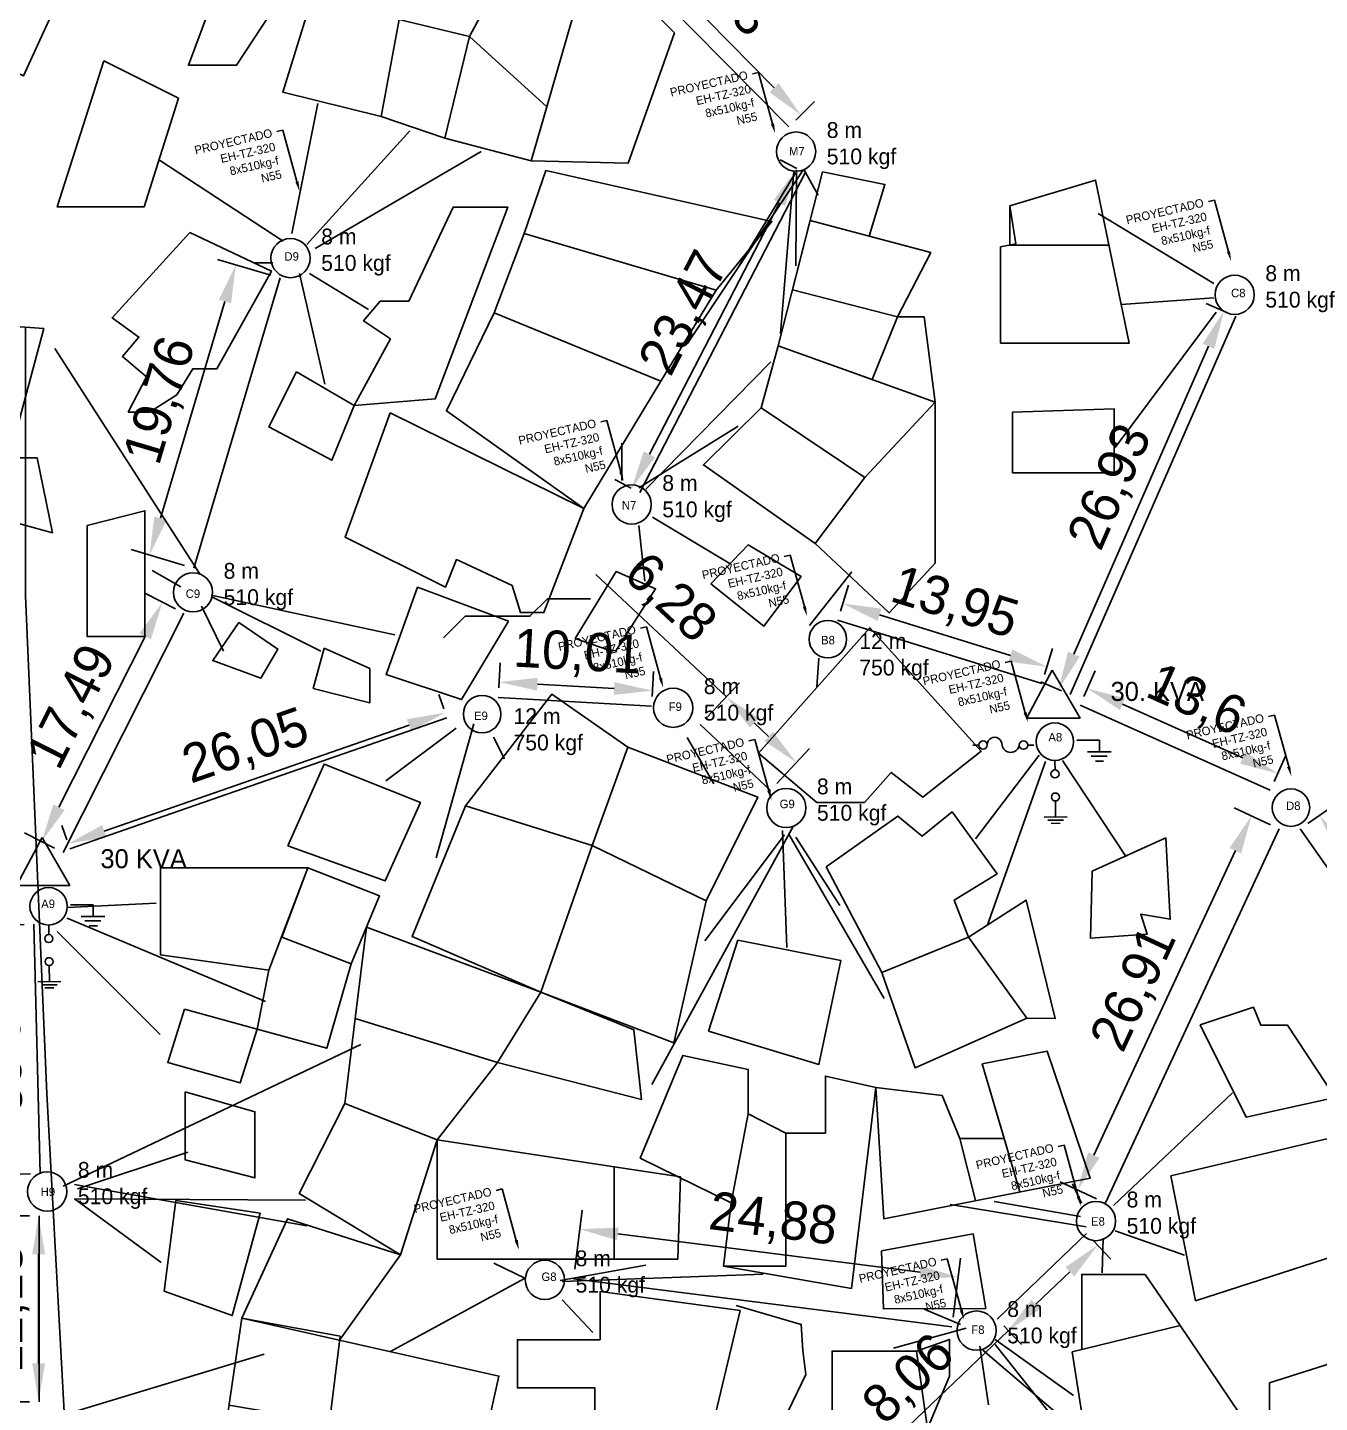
# Model space of a CAD drawing. Header units: millimetres. Extents: x -3588 to 75209, y -3737 to 38254.
# Drawn here: x 28453.4 to 28537.7, y 18380.7 to 18470.4 of the extents above; entities that cross this region are included whole.
import ezdxf
from ezdxf import colors
from ezdxf.entities.mleader import LeaderData, LeaderLine
from ezdxf.math import Vec2, Vec3

# ---------------------------------------------------------------- set-up
doc = ezdxf.new("R2010")
doc.units = ezdxf.units.MM
doc.linetypes.add('CONTINUA', pattern=[0])
doc.layers.add('Mancheta', color=255, linetype='Continuous')
doc.layers.add('P', color=253, linetype='Continuous')
doc.linetypes.add('+_LINE', pattern='A,12.7,-5.08,["+",Standard,S=2.54,R=0,X=-2.54,Y=-1.27],-6.35', length=24.13)
doc.dimstyles.new('ISO-25', dxfattribs={"dimtxt": 2.5, "dimasz": 2.5, "dimexe": 1.25, "dimexo": 0.625, "dimtad": 1, "dimtxsty": 'Standard', "dimcen": 2.5, "dimadec": 0, "dimazin": 0, "dimtfac": 1, "dimtmove": 0, "dimatfit": 3, "dimfxl": 1, "dimarcsym": 0})

# ---------------------------------------------------------------- blocks, each defined once
blk = doc.blocks.new('*D943')
at = {"color": 0, "lineweight": -2, "transparency": 16777216}
for p, q in [((28490.704, 18477.381), (28491.937, 18478.596)), ((28492.801, 18475.938), (28502.134, 18466.465)), ((28503.545, 18464.347), (28504.779, 18465.562))]:
    blk.add_line(p, q, dxfattribs=at)
at = {"color": 0, "transparency": 16777216}
for points in [[(28493.098, 18476.231), (28492.504, 18475.646), (28491.047, 18477.719)], [(28502.431, 18466.758), (28501.837, 18466.173), (28503.888, 18464.684)]]:
    blk.add_solid(points, dxfattribs=at)
at = {"layer": 'Defpoints', "color": 0, "transparency": 16777216}
for p in [(28490.259, 18476.943), (28503.1, 18463.908), (28503.888, 18464.684)]:
    blk.add_point(p, dxfattribs=at)
at = {"color": 0, "transparency": 16777216, "insert": (28498.952, 18472.664), "char_height": 2.5, "attachment_point": 5, "rotation": 314.57205}
blk.add_mtext('18,3', dxfattribs=at)
blk = doc.blocks.new('*D944')
at = {"color": 0, "lineweight": -2, "transparency": 16777216}
for p, q in [((28503.607, 18461.193), (28502.524, 18461.753)), ((28493.994, 18442.552), (28502.485, 18458.959)), ((28492.818, 18440.345), (28491.735, 18440.906))]:
    blk.add_line(p, q, dxfattribs=at)
at = {"color": 0, "transparency": 16777216}
for points in [[(28502.115, 18459.15), (28502.855, 18458.767), (28503.634, 18461.179)], [(28493.624, 18442.743), (28494.364, 18442.36), (28492.845, 18440.331)]]:
    blk.add_solid(points, dxfattribs=at)
at = {"layer": 'Defpoints', "color": 0, "transparency": 16777216}
for p in [(28503.634, 18461.179), (28504.162, 18460.905), (28493.374, 18440.058)]:
    blk.add_point(p, dxfattribs=at)
at = {"color": 0, "transparency": 16777216, "insert": (28496.389, 18451.713), "char_height": 2.5, "attachment_point": 5, "rotation": 62.63772}
blk.add_mtext('23,47', dxfattribs=at)
blk = doc.blocks.new('*D945')
at = {"color": 0, "lineweight": -2, "transparency": 16777216}
for p, q in [((28506.463, 18432.322), (28506.986, 18434.007)), ((28517.549, 18429.42), (28509.003, 18432.072)), ((28519.784, 18428.187), (28520.307, 18429.873))]:
    blk.add_line(p, q, dxfattribs=at)
at = {"color": 0, "transparency": 16777216}
for points in [[(28509.127, 18432.47), (28508.88, 18431.674), (28506.616, 18432.813)], [(28517.673, 18429.818), (28517.426, 18429.022), (28519.937, 18428.679)]]:
    blk.add_solid(points, dxfattribs=at)
at = {"layer": 'Defpoints', "color": 0, "transparency": 16777216}
for p in [(28506.616, 18432.813), (28506.278, 18431.725), (28519.599, 18427.59)]:
    blk.add_point(p, dxfattribs=at)
at = {"color": 0, "transparency": 16777216, "insert": (28513.894, 18432.736), "char_height": 2.5, "attachment_point": 5, "rotation": 342.75634}
blk.add_mtext('13,95', dxfattribs=at)
blk = doc.blocks.new('*D946')
at = {"color": 0, "lineweight": -2, "transparency": 16777216}
for p, q in [((28531.676, 18451.801), (28530.333, 18452.388)), ((28521.691, 18429.5), (28530.477, 18449.597)), ((28520.887, 18427.123), (28519.544, 18427.71))]:
    blk.add_line(p, q, dxfattribs=at)
at = {"color": 0, "transparency": 16777216}
for points in [[(28530.095, 18449.764), (28530.859, 18449.43), (28531.479, 18451.887)], [(28521.309, 18429.667), (28522.073, 18429.333), (28520.69, 18427.209)]]:
    blk.add_solid(points, dxfattribs=at)
at = {"layer": 'Defpoints', "color": 0, "transparency": 16777216}
for p in [(28531.479, 18451.887), (28532.249, 18451.551), (28521.46, 18426.872)]:
    blk.add_point(p, dxfattribs=at)
at = {"color": 0, "transparency": 16777216, "insert": (28524.175, 18440.383), "char_height": 2.5, "attachment_point": 5, "rotation": 66.38598}
blk.add_mtext('26,93', dxfattribs=at)
blk = doc.blocks.new('*D947')
at = {"color": 0, "lineweight": -2, "transparency": 16777216}
for p, q in [((28522.348, 18426.745), (28523.091, 18428.407)), ((28524.864, 18426.246), (28532.713, 18422.736)), ((28534.762, 18421.194), (28535.506, 18422.857))]:
    blk.add_line(p, q, dxfattribs=at)
at = {"color": 0, "transparency": 16777216}
for points in [[(28525.034, 18426.626), (28524.693, 18425.865), (28522.581, 18427.266)], [(28532.883, 18423.116), (28532.543, 18422.356), (28534.995, 18421.716)]]:
    blk.add_solid(points, dxfattribs=at)
at = {"layer": 'Defpoints', "color": 0, "transparency": 16777216}
for p in [(28522.093, 18426.174), (28534.995, 18421.716), (28534.507, 18420.623)]:
    blk.add_point(p, dxfattribs=at)
at = {"color": 0, "transparency": 16777216, "insert": (28529.639, 18426.393), "char_height": 2.5, "attachment_point": 5, "rotation": 335.90932}
blk.add_mtext('13,6', dxfattribs=at)
blk = doc.blocks.new('*D948')
at = {"color": 0, "lineweight": -2, "transparency": 16777216}
for p, q in [((28534.521, 18418.375), (28532.147, 18419.478)), ((28532.227, 18416.684), (28522.992, 18396.814)), ((28523.178, 18393.971), (28520.805, 18395.074))]:
    blk.add_line(p, q, dxfattribs=at)
at = {"color": 0, "transparency": 16777216}
for points in [[(28531.849, 18416.86), (28532.605, 18416.508), (28533.281, 18418.951)], [(28522.614, 18396.99), (28523.37, 18396.639), (28521.938, 18394.547)]]:
    blk.add_solid(points, dxfattribs=at)
at = {"layer": 'Defpoints', "color": 0, "transparency": 16777216}
for p in [(28535.087, 18418.111), (28521.938, 18394.547), (28523.745, 18393.707)]:
    blk.add_point(p, dxfattribs=at)
at = {"color": 0, "transparency": 16777216, "insert": (28525.72, 18407.627), "char_height": 2.5, "attachment_point": 5, "rotation": 65.07121}
blk.add_mtext('26,91', dxfattribs=at)
blk = doc.blocks.new('*D949')
at = {"color": 0, "lineweight": -2, "transparency": 16777216}
for p, q in [((28536.963, 18418.457), (28538.738, 18419.701)), ((28551.74, 18398.975), (28539.149, 18416.936)), ((28552.424, 18396.401), (28554.198, 18397.645))]:
    blk.add_line(p, q, dxfattribs=at)
at = {"color": 0, "transparency": 16777216}
for points in [[(28539.491, 18417.175), (28538.808, 18416.697), (28537.714, 18418.983)], [(28552.081, 18399.214), (28551.399, 18398.736), (28553.175, 18396.928)]]:
    blk.add_solid(points, dxfattribs=at)
at = {"layer": 'Defpoints', "color": 0, "transparency": 16777216}
for p in [(28537.714, 18418.983), (28536.451, 18418.098), (28551.912, 18396.042)]:
    blk.add_point(p, dxfattribs=at)
at = {"color": 0, "transparency": 16777216, "insert": (28547.151, 18409.151), "char_height": 2.5, "attachment_point": 5, "rotation": 305.03005}
blk.add_mtext('26,93', dxfattribs=at)
blk = doc.blocks.new('*D950')
at = {"color": 0, "lineweight": -2, "transparency": 16777216}
for p, q in [((28489.129, 18389.367), (28489.618, 18393.227)), ((28491.941, 18391.672), (28511.663, 18389.173)), ((28513.811, 18386.239), (28514.3, 18390.099))]:
    blk.add_line(p, q, dxfattribs=at)
at = {"color": 0, "transparency": 16777216}
for points in [[(28491.994, 18392.086), (28491.889, 18391.259), (28489.461, 18391.987)], [(28511.716, 18389.586), (28511.611, 18388.76), (28514.143, 18388.859)]]:
    blk.add_solid(points, dxfattribs=at)
at = {"layer": 'Defpoints', "color": 0, "transparency": 16777216}
for p in [(28489.05, 18388.747), (28514.143, 18388.859), (28513.733, 18385.619)]:
    blk.add_point(p, dxfattribs=at)
at = {"color": 0, "transparency": 16777216, "insert": (28502.064, 18392.489), "char_height": 2.5, "attachment_point": 5, "rotation": 352.778}
blk.add_mtext('24,88', dxfattribs=at)
blk = doc.blocks.new('*D954')
at = {"color": 0, "lineweight": -2, "transparency": 16777216}
for p, q in [((28453.557, 18392.85), (28452.899, 18392.85)), ((28454.149, 18390.35), (28454.149, 18383.223)), ((28453.557, 18380.723), (28452.899, 18380.723))]:
    blk.add_line(p, q, dxfattribs=at)
at = {"color": 0, "transparency": 16777216}
for points in [[(28453.733, 18390.35), (28454.566, 18390.35), (28454.149, 18392.85)], [(28453.733, 18383.223), (28454.566, 18383.223), (28454.149, 18380.723)]]:
    blk.add_solid(points, dxfattribs=at)
at = {"layer": 'Defpoints', "color": 0, "transparency": 16777216}
for p in [(28454.182, 18392.85), (28454.149, 18380.723), (28454.182, 18380.723)]:
    blk.add_point(p, dxfattribs=at)
at = {"color": 0, "transparency": 16777216, "insert": (28452.066, 18386.787), "char_height": 2.5, "attachment_point": 5, "rotation": 90}
blk.add_mtext('12,13', dxfattribs=at)
blk = doc.blocks.new('*D955')
at = {"color": 0, "lineweight": -2, "transparency": 16777216}
for p, q in [((28453.21, 18411.866), (28447.951, 18411.733)), ((28449.264, 18409.266), (28449.55, 18397.989)), ((28453.623, 18395.592), (28448.364, 18395.458))]:
    blk.add_line(p, q, dxfattribs=at)
at = {"color": 0, "transparency": 16777216}
for points in [[(28449.681, 18409.276), (28448.848, 18409.255), (28449.201, 18411.765)], [(28449.967, 18398), (28449.134, 18397.979), (28449.614, 18395.49)]]:
    blk.add_solid(points, dxfattribs=at)
at = {"layer": 'Defpoints', "color": 0, "transparency": 16777216}
for p in [(28453.835, 18411.882), (28449.614, 18395.49), (28454.248, 18395.608)]:
    blk.add_point(p, dxfattribs=at)
at = {"color": 0, "transparency": 16777216, "insert": (28451.49, 18403.68), "char_height": 2.5, "attachment_point": 5, "rotation": 271.45344}
blk.add_mtext('16,28', dxfattribs=at)
blk = doc.blocks.new('*D957')
at = {"color": 0, "lineweight": -2, "transparency": 16777216}
for p, q in [((28463.07, 18432.471), (28461.112, 18433.459)), ((28455.474, 18419.512), (28461.102, 18430.664)), ((28455.19, 18416.855), (28453.232, 18417.843))]:
    blk.add_line(p, q, dxfattribs=at)
at = {"color": 0, "transparency": 16777216}
for points in [[(28460.73, 18430.852), (28461.474, 18430.477), (28462.228, 18432.896)], [(28455.102, 18419.699), (28455.846, 18419.324), (28454.348, 18417.28)]]:
    blk.add_solid(points, dxfattribs=at)
at = {"layer": 'Defpoints', "color": 0, "transparency": 16777216}
for p in [(28462.228, 18432.896), (28463.628, 18432.19), (28455.748, 18416.574)]:
    blk.add_point(p, dxfattribs=at)
at = {"color": 0, "transparency": 16777216, "insert": (28456.428, 18426.027), "char_height": 2.5, "attachment_point": 5, "rotation": 63.22404}
blk.add_mtext('17,49', dxfattribs=at)
blk = doc.blocks.new('*D958')
at = {"color": 0, "lineweight": -2, "transparency": 16777216}
for p, q in [((28480.586, 18425.944), (28480.265, 18426.869)), ((28458.432, 18417.958), (28478.314, 18424.868)), ((28455.982, 18417.393), (28455.66, 18418.318))]:
    blk.add_line(p, q, dxfattribs=at)
at = {"color": 0, "transparency": 16777216}
for points in [[(28478.177, 18425.261), (28478.451, 18424.474), (28480.675, 18425.688)], [(28458.295, 18418.351), (28458.569, 18417.564), (28456.071, 18417.137)]]:
    blk.add_solid(points, dxfattribs=at)
at = {"layer": 'Defpoints', "color": 0, "transparency": 16777216}
for p in [(28480.675, 18425.688), (28480.792, 18425.354), (28456.187, 18416.803)]:
    blk.add_point(p, dxfattribs=at)
at = {"color": 0, "transparency": 16777216, "insert": (28467.689, 18423.38), "char_height": 2.5, "attachment_point": 5, "rotation": 19.16462}
blk.add_mtext('26,05', dxfattribs=at)
blk = doc.blocks.new('*D959')
at = {"color": 0, "lineweight": -2, "transparency": 16777216}
for p, q in [((28484.173, 18427.305), (28484.264, 18428.932)), ((28494.171, 18426.745), (28494.262, 18428.372)), ((28491.696, 18427.263), (28486.69, 18427.544))]:
    blk.add_line(p, q, dxfattribs=at)
at = {"color": 0, "transparency": 16777216}
for points in [[(28486.714, 18427.96), (28486.667, 18427.128), (28484.194, 18427.684)], [(28491.72, 18427.679), (28491.673, 18426.847), (28494.192, 18427.124)]]:
    blk.add_solid(points, dxfattribs=at)
at = {"layer": 'Defpoints', "color": 0, "transparency": 16777216}
for p in [(28484.194, 18427.684), (28484.138, 18426.681), (28494.136, 18426.121)]:
    blk.add_point(p, dxfattribs=at)
at = {"color": 0, "transparency": 16777216, "insert": (28489.31, 18429.484), "char_height": 2.5, "attachment_point": 5, "rotation": 356.79272}
blk.add_mtext('10,01', dxfattribs=at)
blk = doc.blocks.new('*D960')
at = {"color": 0, "lineweight": -2, "transparency": 16777216}
for p, q in [((28499.018, 18426.725), (28490.508, 18434.706)), ((28497.741, 18425.363), (28499.873, 18427.636)), ((28501.773, 18424.14), (28500.841, 18425.014)), ((28502.319, 18421.068), (28504.452, 18423.342))]:
    blk.add_line(p, q, dxfattribs=at)
at = {"color": 0, "transparency": 16777216}
for points in [[(28501.126, 18425.318), (28500.556, 18424.711), (28499.018, 18426.725)], [(28502.058, 18424.444), (28501.488, 18423.837), (28503.596, 18422.43)]]:
    blk.add_solid(points, dxfattribs=at)
at = {"layer": 'Defpoints', "color": 0, "transparency": 16777216}
for p in [(28499.018, 18426.725), (28497.313, 18424.907), (28501.892, 18420.613)]:
    blk.add_point(p, dxfattribs=at)
at = {"color": 0, "transparency": 16777216, "insert": (28495.277, 18433.09), "char_height": 2.5, "attachment_point": 5, "rotation": 316.83394}
blk.add_mtext('6,28', dxfattribs=at)
blk = doc.blocks.new('*D961')
at = {"color": 0, "lineweight": -2, "transparency": 16777216}
for p, q in [((28469.299, 18454.232), (28465.819, 18455.267)), ((28462.098, 18438.371), (28466.305, 18452.514)), ((28463.666, 18435.296), (28460.187, 18436.331))]:
    blk.add_line(p, q, dxfattribs=at)
at = {"color": 0, "transparency": 16777216}
for points in [[(28465.905, 18452.633), (28466.704, 18452.395), (28467.018, 18454.91)], [(28461.699, 18438.49), (28462.497, 18438.252), (28461.385, 18435.975)]]:
    blk.add_solid(points, dxfattribs=at)
at = {"layer": 'Defpoints', "color": 0, "transparency": 16777216}
for p in [(28467.018, 18454.91), (28469.898, 18454.054), (28464.265, 18435.118)]:
    blk.add_point(p, dxfattribs=at)
at = {"color": 0, "transparency": 16777216, "insert": (28462.205, 18446.037), "char_height": 2.5, "attachment_point": 5, "rotation": 73.43522}
blk.add_mtext('19,76', dxfattribs=at)
blk = doc.blocks.new('*D962')
at = {"color": 0, "lineweight": -2, "transparency": 16777216}
for p, q in [((28522.944, 18391.243), (28524.103, 18390.031)), ((28521.432, 18389.207), (28519.217, 18387.089)), ((28517.41, 18385.362), (28509.279, 18377.588)), ((28517.115, 18385.671), (28518.274, 18384.458))]:
    blk.add_line(p, q, dxfattribs=at)
at = {"color": 0, "transparency": 16777216}
for points in [[(28521.144, 18389.508), (28521.72, 18388.906), (28523.239, 18390.934)], [(28518.93, 18387.391), (28519.505, 18386.788), (28517.41, 18385.362)]]:
    blk.add_solid(points, dxfattribs=at)
at = {"layer": 'Defpoints', "color": 0, "transparency": 16777216}
for p in [(28522.512, 18391.695), (28516.683, 18386.123), (28517.41, 18385.362)]:
    blk.add_point(p, dxfattribs=at)
at = {"color": 0, "transparency": 16777216, "insert": (28511.001, 18382.117), "char_height": 2.5, "attachment_point": 5, "rotation": 43.71186}
blk.add_mtext('8,06', dxfattribs=at)

msp = doc.modelspace()

# ---------------------------------------------------------------- linework, layer by layer
at = {"color": 5, "linetype": '+_LINE'}
for p, q in [((28490.259, 18476.943), (28503.1, 18463.908)), ((28493.374, 18440.058), (28504.162, 18460.905)), ((28464.265, 18435.118), (28469.898, 18454.054)), ((28521.46, 18426.872), (28532.249, 18451.551)), ((28455.748, 18416.574), (28463.628, 18432.19)), ((28519.599, 18427.59), (28506.278, 18431.725)), ((28494.136, 18426.121), (28484.138, 18426.681)), ((28522.093, 18426.174), (28534.507, 18420.623)), ((28456.187, 18416.803), (28480.792, 18425.354)), ((28501.892, 18420.613), (28497.313, 18424.907)), ((28535.087, 18418.111), (28523.745, 18393.707)), ((28551.912, 18396.042), (28536.451, 18418.098)), ((28453.835, 18411.882), (28454.248, 18395.608)), ((28454.182, 18392.85), (28454.182, 18380.723)), ((28522.512, 18391.695), (28516.683, 18386.123)), ((28489.05, 18388.747), (28513.733, 18385.619))]:
    msp.add_line(p, q, dxfattribs=at)
at = {"color": 6}
for p, q in [((28470.674, 18456.952), (28472.374, 18465.443)), ((28471.658, 18456.237), (28478.367, 18463.656)), ((28472.195, 18455.969), (28483.018, 18462.315)), ((28470.105, 18456.461), (28462.033, 18461.747)), ((28504.072, 18461.138), (28505.012, 18459.446)), ((28504.003, 18461.061), (28496.482, 18449.775)), ((28503.531, 18460.914), (28499.785, 18454.726)), ((28503.413, 18461.032), (28502.558, 18450.424)), ((28503.602, 18461.091), (28503.555, 18454.842)), ((28530.815, 18453.695), (28523.287, 18458.252)), ((28469.439, 18455.043), (28468.279, 18455.043)), ((28472.83, 18447.113), (28471.162, 18454.334)), ((28475.666, 18452.001), (28471.829, 18454.334)), ((28530.815, 18452.761), (28524.77, 18452.322)), ((28524.386, 18442.988), (28530.979, 18451.828)), ((28464.681, 18434.698), (28455.199, 18449.445)), ((28493.774, 18440.276), (28501.925, 18448.579)), ((28499.788, 18444.388), (28493.299, 18440.355)), ((28492.191, 18440.829), (28492.191, 18443.281)), ((28493.695, 18434.266), (28493.299, 18437.904)), ((28499.314, 18435.373), (28494.202, 18438.452)), ((28463.429, 18433.893), (28461.55, 18434.966)), ((28504.441, 18431.377), (28507.213, 18434.867)), ((28477.383, 18430.765), (28465.397, 18433.357)), ((28464.77, 18432.642), (28466.202, 18429.692)), ((28472.553, 18429.692), (28465.397, 18433.267)), ((28504.913, 18427.368), (28505.06, 18429.238)), ((28476.795, 18421.231), (28481.387, 18424.672)), ((28480.096, 18416.213), (28482.535, 18424.958)), ((28484.544, 18422.665), (28483.826, 18424.098)), ((28498.2, 18421.036), (28496.468, 18424.064)), ((28515.272, 18417.466), (28519.418, 18422.911)), ((28525.103, 18416.283), (28520.958, 18422.556)), ((28516.042, 18411.785), (28519.832, 18422.497)), ((28503.397, 18418.295), (28494.159, 18401.42)), ((28502.819, 18417.718), (28497.623, 18410.795)), ((28502.675, 18418.007), (28502.964, 18410.363)), ((28509.315, 18407.045), (28503.108, 18417.718)), ((28506.428, 18413.103), (28503.541, 18417.574)), ((28461.816, 18413.265), (28456.012, 18412.978)), ((28468.941, 18406.834), (28456.012, 18412.289)), ((28462.07, 18404.695), (28455.35, 18411.41)), ((28455.756, 18394.798), (28475.171, 18404.036)), ((28524.266, 18393.536), (28532.04, 18400.876)), ((28463.891, 18397.015), (28456.68, 18394.614)), ((28471.657, 18392.212), (28456.496, 18394.891)), ((28522.183, 18393.675), (28521.609, 18394.938)), ((28462.135, 18389.81), (28456.496, 18393.967)), ((28456.496, 18393.967), (28471.565, 18393.875)), ((28513.614, 18393.598), (28522.491, 18392.13)), ((28516.491, 18393.781), (28522.123, 18392.802)), ((28523.531, 18389.133), (28523.592, 18391.396)), ((28528.918, 18390.295), (28524.388, 18391.885)), ((28483.85, 18389.771), (28485.914, 18388.773)), ((28493.771, 18389.638), (28488.178, 18388.64)), ((28477.059, 18383.983), (28485.848, 18388.773)), ((28501.427, 18389.039), (28488.311, 18388.574)), ((28490.308, 18385.248), (28488.311, 18387.376)), ((28511.928, 18386.768), (28514.296, 18385.771)), ((28509.933, 18384.214), (28514.67, 18385.522)), ((28515.561, 18384.346), (28516.117, 18380.52)), ((28515.746, 18384.099), (28527.482, 18374.101)), ((28516.549, 18384.778), (28521.676, 18381.137)), ((28516.549, 18384.469), (28524.27, 18374.78)), ((28468.867, 18383.835), (28455.451, 18379.755))]:
    msp.add_line(p, q, dxfattribs=at)
at = {"color": 10}
for p, q in [((28518.649, 18425.396), (28520.276, 18428.452)), ((28520.276, 18428.452), (28522.098, 18425.331)), ((28522.098, 18425.331), (28518.596, 18425.331)), ((28515.106, 18423.571), (28515.491, 18423.571)), ((28518.681, 18423.572), (28519.07, 18423.572)), ((28521.883, 18423.885), (28523.359, 18423.884)), ((28523.359, 18423.884), (28523.36, 18423.149)), ((28522.574, 18423.128), (28524.123, 18423.127)), ((28522.818, 18422.854), (28523.861, 18422.854)), ((28520.457, 18422.531), (28520.462, 18421.955)), ((28523.107, 18422.525), (28523.634, 18422.525)), ((28520.492, 18419.925), (28520.503, 18418.875)), ((28521.249, 18418.883), (28519.755, 18418.866)), ((28521.018, 18418.675), (28519.993, 18418.664)), ((28520.8, 18418.472), (28520.21, 18418.466)), ((28452.745, 18414.479), (28454.371, 18417.534)), ((28454.371, 18417.534), (28456.193, 18414.414)), ((28456.193, 18414.414), (28452.692, 18414.414)), ((28456.23, 18413.141), (28457.707, 18413.14)), ((28457.707, 18413.14), (28457.708, 18412.405)), ((28454.804, 18411.787), (28454.809, 18411.21)), ((28456.921, 18412.384), (28458.47, 18412.383)), ((28457.165, 18412.11), (28458.208, 18412.11)), ((28457.455, 18411.781), (28457.981, 18411.781)), ((28454.839, 18409.181), (28454.851, 18408.13)), ((28455.597, 18408.139), (28454.102, 18408.122)), ((28455.366, 18407.931), (28454.34, 18407.919)), ((28455.147, 18407.728), (28454.557, 18407.722))]:
    msp.add_line(p, q, dxfattribs=at)
at = {"color": 254}
for points in [[(28445.278, 18470.992), (28453.167, 18467.243), (28457.208, 18476.086), (28451.05, 18479.259)], [(28465.3, 18471.611), (28463.922, 18467.938), (28467.061, 18467.938), (28470.813, 18473.677), (28466.219, 18476.661), (28463.309, 18473.218), (28465.3, 18471.611)], [(28487.303, 18465.212), (28490.252, 18475.411), (28481.9, 18475.411), (28481.9, 18474.131), (28484.563, 18474.131), (28482.263, 18469.802)], [(28490.252, 18475.411), (28495.632, 18470.038), (28492.62, 18461.534), (28486.285, 18461.691)], [(28471.969, 18472.317), (28470.081, 18466.173), (28476.497, 18464.586), (28477.672, 18470.923), (28471.969, 18472.317), (28482.263, 18469.802), (28480.647, 18463.178), (28476.497, 18464.586)], [(28482.263, 18469.802), (28487.303, 18465.212), (28486.285, 18461.691), (28480.647, 18463.178)], [(28458.406, 18468.213), (28455.362, 18458.689), (28461.032, 18458.689), (28463.282, 18465.786)], [(28458.406, 18468.213), (28463.282, 18465.786)], [(28498.343, 18453.257), (28501.994, 18457.747), (28487.251, 18461.056), (28485.822, 18456.946)], [(28497.519, 18441.854), (28501.288, 18445.572), (28508.053, 18441.034), (28504.816, 18436.737), (28497.519, 18441.854), (28501.288, 18445.572), (28502.4, 18449.627), (28512.643, 18445.958), (28508.053, 18441.034), (28504.816, 18436.737), (28509.647, 18432.198), (28512.643, 18435.433), (28512.643, 18445.958), (28511.918, 18451.51), (28510.179, 18451.51), (28512.353, 18455.711), (28508.343, 18456.773), (28509.358, 18460.152), (28505.299, 18460.973), (28502.4, 18449.627), (28508.534, 18447.43), (28510.179, 18451.51), (28512.353, 18455.711), (28504.486, 18457.794), (28512.353, 18455.711), (28510.179, 18451.51), (28503.337, 18453.288), (28504.486, 18457.794)], [(28517.509, 18458.75), (28517.896, 18456.274), (28516.915, 18456.081), (28516.915, 18449.803), (28525.305, 18449.803), (28523.108, 18460.439), (28517.509, 18458.75), (28517.509, 18456.198), (28523.984, 18456.198)], [(28477.109, 18450.077), (28475.355, 18451.262), (28476.438, 18452.55), (28478.295, 18452.55), (28481.197, 18458.682), (28484.759, 18458.682), (28480.01, 18446.16), (28474.73, 18445.73), (28477.109, 18450.077)], [(28464.006, 18457.028), (28458.943, 18451.455), (28460.691, 18450.197), (28459.611, 18448.939), (28461.183, 18447.606), (28459.999, 18445.306), (28461.38, 18445.306), (28463.155, 18446.423), (28464.207, 18448.131), (28465.785, 18448.131), (28469.336, 18454.504), (28464.006, 18457.028)], [(28494.749, 18447.312), (28498.343, 18453.257), (28485.822, 18456.946), (28483.877, 18451.769)], [(28483.877, 18451.769), (28480.753, 18445.374), (28489.727, 18439.006), (28494.749, 18447.312), (28483.877, 18451.769)], [(28448.347, 18451.182), (28445.325, 18439.489), (28449.977, 18438.818), (28455.061, 18437.428), (28454.054, 18442.316), (28452.231, 18442.316), (28454.486, 18450.75), (28448.347, 18451.182)], [(28470.972, 18447.936), (28469.159, 18444.338), (28473.285, 18442.159), (28474.73, 18445.73), (28470.972, 18447.936)], [(28477.094, 18445.249), (28474.139, 18437.14), (28480.694, 18433.882), (28481.407, 18435.681), (28485.04, 18433.984), (28485.584, 18432.22), (28487.112, 18432.22), (28489.727, 18439.006), (28477.094, 18445.249)], [(28517.692, 18445.299), (28517.692, 18441.332), (28524.326, 18441.332), (28524.326, 18445.507), (28517.692, 18445.299)], [(28457.315, 18437.893), (28457.315, 18430.661), (28461.086, 18430.661), (28461.086, 18438.865), (28457.315, 18437.893)], [(28498.015, 18434.105), (28501.471, 18431.342), (28503.89, 18434.565), (28500.434, 18436.637), (28498.015, 18434.105)], [(28489.163, 18430.527), (28491.354, 18429.774), (28491.812, 18429.72), (28494.401, 18433.777), (28491.839, 18434.901), (28489.163, 18430.527)], [(28478.868, 18433.883), (28476.814, 18428.183), (28481.744, 18426.545), (28484.801, 18431.668), (28478.868, 18433.883)], [(28467.209, 18431.563), (28469.752, 18429.837), (28468.644, 18427.947), (28465.514, 18429.087), (28467.209, 18431.563)], [(28501.125, 18423.055), (28508.383, 18431.227), (28515.64, 18423.17), (28511.839, 18420.177), (28509.765, 18421.789), (28508.037, 18419.832), (28504.927, 18419.832), (28501.125, 18423.055)], [(28472.784, 18429.902), (28472.067, 18427.263), (28475.751, 18426.319), (28475.751, 18428.566), (28472.784, 18429.902)], [(28487.628, 18426.895), (28492.59, 18423.435), (28490.264, 18417.031), (28481.994, 18419.613), (28487.628, 18426.895), (28492.59, 18423.435), (28501.066, 18420.181), (28497.706, 18413.416), (28490.264, 18417.031), (28486.906, 18407.442), (28478.514, 18411.079), (28481.994, 18419.613), (28490.264, 18417.031), (28497.706, 18413.416), (28495.6, 18404.139), (28486.906, 18407.442)], [(28470.409, 18416.996), (28472.776, 18422.333), (28479.053, 18419.83), (28476.768, 18414.713), (28470.409, 18416.996)], [(28505.53, 18415.629), (28510.202, 18418.938), (28511.79, 18417.623), (28513.741, 18419.21), (28516.689, 18415.175), (28513.877, 18413.453), (28514.807, 18411.036), (28509.164, 18408.725), (28505.53, 18415.629)], [(28522.879, 18415.356), (28522.77, 18410.978), (28526.483, 18411.24), (28526.057, 18412.535), (28527.976, 18412.207), (28527.681, 18417.517), (28522.879, 18415.356)], [(28469.175, 18408.885), (28471.704, 18415.557), (28462.094, 18415.557), (28462.094, 18409.896), (28469.175, 18408.885), (28468.412, 18405.041), (28472.945, 18403.79), (28474.537, 18409.29), (28470.018, 18411.042), (28471.704, 18415.557), (28476.382, 18413.744), (28474.537, 18409.29)], [(28509.164, 18408.725), (28511.338, 18402.51), (28518.622, 18405.744), (28514.807, 18411.036), (28509.164, 18408.725), (28514.807, 18411.036), (28518.576, 18413.462), (28520.472, 18405.721), (28518.622, 18405.744)], [(28474.808, 18405.738), (28475.536, 18411.702), (28486.906, 18407.442), (28484.083, 18402.855), (28493.482, 18400.437), (28492.986, 18404.994), (28486.906, 18407.442)], [(28497.859, 18404.898), (28505.055, 18402.734), (28506.487, 18409.52), (28499.768, 18410.841), (28497.859, 18404.898)], [(28529.931, 18405.32), (28533.406, 18406.469), (28533.881, 18405.295), (28535.631, 18405.295), (28538.739, 18400.576), (28532.923, 18399.296), (28529.931, 18405.32)], [(28463.665, 18406.35), (28462.577, 18402.867), (28467.299, 18401.533), (28468.412, 18405.041), (28463.665, 18406.35)], [(28474.13, 18400.192), (28474.808, 18405.738), (28484.083, 18402.855), (28480.156, 18397.809)], [(28499.341, 18393.699), (28498.825, 18389.58), (28502.908, 18389.58), (28502.908, 18398.253), (28500.45, 18399.52), (28500.45, 18402.411), (28496.17, 18403.322), (28493.396, 18396.629), (28499.341, 18393.699), (28500.45, 18399.52)], [(28508.773, 18401.223), (28509.289, 18392.669), (28522.764, 18395.323), (28519.95, 18403.599), (28515.709, 18402.768), (28517.136, 18397.897), (28514.243, 18397.897), (28513.093, 18400.708), (28508.773, 18401.223)], [(28502.908, 18398.253), (28505.484, 18398.253), (28505.484, 18401.975), (28508.773, 18401.223), (28507.188, 18388.115), (28498.825, 18389.58)], [(28463.7, 18400.944), (28463.7, 18396.51), (28468.256, 18395.328), (28468.256, 18399.643), (28463.7, 18400.944)], [(28474.13, 18400.192), (28471.151, 18394.303), (28477.754, 18390.319), (28480.156, 18397.809), (28474.13, 18400.192)], [(28528.013, 18395.462), (28529.628, 18387.314), (28545.111, 18392.313), (28543.416, 18399.123), (28528.013, 18395.462)], [(28480.156, 18397.809), (28480.156, 18390.033), (28491.705, 18390.033), (28491.705, 18396.053), (28480.156, 18397.809)], [(28514.243, 18397.897), (28515.283, 18393.851)], [(28517.136, 18397.897), (28518.156, 18394.415)], [(28491.705, 18396.053), (28496.033, 18395.395), (28495.847, 18390.027), (28491.705, 18390.033)], [(28463.109, 18393.85), (28462.34, 18387.939), (28466.777, 18386.343), (28468.611, 18393.023), (28463.109, 18393.85)], [(28467.397, 18386.185), (28470.395, 18392.668), (28477.754, 18390.319), (28473.782, 18384.745)], [(28509.13, 18390.57), (28509.268, 18386.782), (28515.947, 18386.808), (28515.115, 18391.679), (28509.13, 18390.57)], [(28528.633, 18385.697), (28526.34, 18389.034), (28522.2, 18389.034), (28522.2, 18384.131)], [(28487.841, 18378.093), (28487.841, 18375.812), (28490.123, 18375.812), (28490.123, 18373.934), (28497.057, 18374.655), (28499.917, 18386.679), (28490.776, 18387.91), (28490.776, 18384.768), (28489.316, 18384.768), (28489.316, 18384.768), (28485.386, 18384.768), (28485.386, 18381.626), (28490.439, 18381.626), (28490.439, 18378.933), (28487.841, 18378.093)], [(28499.662, 18387.015), (28503.91, 18385.769), (28504.006, 18384.07), (28504.209, 18382.494), (28503.049, 18380.108), (28498.4, 18380.108)], [(28467.397, 18386.185), (28465.906, 18375.984), (28473.135, 18375.053), (28473.135, 18379.396), (28473.813, 18384.999), (28467.397, 18386.185), (28484.175, 18382.401), (28483.61, 18379.841), (28481.462, 18379.841), (28481.462, 18377.996), (28473.135, 18379.396), (28479.171, 18378.381), (28478.146, 18375.624), (28473.135, 18375.053), (28473.135, 18379.396), (28466.566, 18380.5)], [(28521.577, 18383.979), (28522.355, 18378.977), (28532.487, 18379.95), (28528.633, 18385.697), (28521.577, 18383.979)], [(28534.444, 18381.965), (28534.444, 18379.239), (28539.247, 18379.239), (28546.836, 18381.55), (28545.295, 18385.401), (28534.444, 18381.965)], [(28498.019, 18368.137), (28499.749, 18368.137), (28501.011, 18376.867), (28505.291, 18376.867), (28505.291, 18378.983), (28512.139, 18378.983), (28511.418, 18384.025), (28505.921, 18384.025), (28505.921, 18378.983)], [(28511.418, 18384.025), (28513.58, 18384.79), (28513.58, 18382.404), (28512.139, 18378.983)]]:
    msp.add_lwpolyline(points, dxfattribs=at)
at = {"color": 10}
for centre, radius in [((28505.642, 18430.485), 1.222), ((28483.082, 18425.594), 1.222), ((28520.452, 18423.796), 1.222), ((28515.768, 18423.578), 0.276), ((28518.405, 18423.574), 0.276), ((28520.462, 18421.691), 0.263), ((28520.486, 18420.185), 0.26), ((28535.854, 18419.493), 1.222), ((28454.799, 18413.052), 1.222), ((28454.81, 18410.946), 0.263), ((28454.834, 18409.441), 0.26)]:
    msp.add_circle(centre, radius, dxfattribs=at)
for centre, radius, start, end in [((28516.524, 18423.6), 0.481, 356.0473, 179.98075), ((28517.566, 18423.666), 0.571, 190.00363, 350.3175)]:
    msp.add_arc(centre, radius, start, end, dxfattribs=at)
at = {"layer": 'Mancheta', "color": 5}
for centre in [(28503.569, 18462.299), (28470.585, 18455.351), (28532.182, 18452.955), (28492.84, 18439.269), (28464.22, 18433.539), (28495.548, 18426.007), (28502.929, 18419.47), (28454.709, 18394.445), (28523.134, 18392.514), (28487.179, 18388.676), (28515.344, 18385.367)]:
    msp.add_circle(centre, 1.28, dxfattribs=at)
at = {"layer": 'P', "color": 254}
for points in [[(28457.511, 18357.381), (28456.103, 18374.873), (28454.694, 18400.847), (28453.286, 18433.303), (28453.286, 18444.041), (28453.286, 18450.811)], [(28480.571, 18430.569), (28481.98, 18431.977), (28483.388, 18431.977), (28484.796, 18431.977), (28486.205, 18431.977), (28487.341, 18433.114), (28488.749, 18433.114), (28490.157, 18433.114)]]:
    msp.add_lwpolyline(points, dxfattribs=at)

# ---------------------------------------------------------------- texts
at = {"color": 5, "char_height": 1.03321, "attachment_point": 1}
for insert in [(28505.568, 18464.223), (28472.584, 18457.274), (28534.181, 18454.878), (28494.839, 18441.192), (28466.219, 18435.462), (28497.547, 18427.93), (28504.928, 18421.393), (28456.708, 18396.369), (28525.133, 18394.438), (28489.178, 18390.599), (28517.343, 18387.29)]:
    msp.add_mtext_dynamic_manual_height_columns('8 m^J510 kgf ', width=21.10344, gutter_width=5.166, heights=[0], dxfattribs=dict(at, insert=insert))
at = {"char_height": 0.5529, "width": 0.96762, "attachment_point": 1}
for s, insert in [('M7\\P', (28503.103, 18462.6)), ('D9\\P', (28470.183, 18455.736)), ('C8\\P', (28531.946, 18453.349)), ('N7\\P', (28492.203, 18439.494)), ('C9\\P', (28463.742, 18433.727)), ('B8\\P', (28505.196, 18430.698)), ('F9\\P', (28495.253, 18426.354)), ('E9', (28482.553, 18425.759)), ('A8', (28520.029, 18424.364)), ('G9\\P', (28502.496, 18420.009)), ('D8\\P', (28535.534, 18419.89)), ('A9', (28454.314, 18413.492)), ('H9\\P', (28454.279, 18394.7)), ('E8\\P', (28522.808, 18392.765)), ('G8\\P', (28486.953, 18389.157)), ('F8\\P', (28515, 18385.702))]:
    msp.add_mtext(s, dxfattribs=dict(at, insert=insert))
at = {"color": 10, "attachment_point": 1}
for s, width, gutter_width, insert, char_height in [('12 m^J750 kgf ', 21.10344, 5.166, (28507.69, 18430.869), 1.03321), ('30. KVA', 17.75852, 6.215, (28524.083, 18427.697), 1.243), ('12 m^J750 kgf ', 21.10344, 5.166, (28485.13, 18425.978), 1.03321), ('30 KVA', 17.75852, 6.215, (28458.179, 18416.78), 1.243)]:
    msp.add_mtext_dynamic_manual_height_columns(s, width=width, gutter_width=gutter_width, heights=[0], dxfattribs=dict(at, insert=insert, char_height=char_height))

# ---------------------------------------------------------------- dimensions: what is measured, and where the dimension line sits
at = {"color": 254}
for p1, p2, distance, picture, middle in [((28490.259, 18476.943), (28503.1, 18463.908), 1.106, '*D943', (28498.952, 18472.664)), ((28493.374, 18440.058), (28504.162, 18460.905), 0.595, '*D944', (28496.389, 18451.713)), ((28464.265, 18435.118), (28469.898, 18454.054), 3.005, '*D961', (28462.205, 18446.037)), ((28521.46, 18426.872), (28532.249, 18451.551), 0.841, '*D946', (28524.175, 18440.383)), ((28501.892, 18420.613), (28497.313, 18424.907), -2.492, '*D960', (28495.277, 18433.09)), ((28519.599, 18427.59), (28506.278, 18431.725), -1.14, '*D945', (28513.894, 18432.736)), ((28455.748, 18416.574), (28463.628, 18432.19), 1.568, '*D957', (28456.428, 18426.027)), ((28494.136, 18426.121), (28484.138, 18426.681), -1.004, '*D959', (28489.31, 18429.484)), ((28522.093, 18426.174), (28534.507, 18420.623), 1.197, '*D947', (28529.639, 18426.393)), ((28456.187, 18416.803), (28480.792, 18425.354), 0.354, '*D958', (28467.689, 18423.38)), ((28535.087, 18418.111), (28523.745, 18393.707), -1.992, '*D948', (28525.72, 18407.627)), ((28551.912, 18396.0425), (28536.4514, 18418.0979), -1.5423, '*D949', (28547.1505, 18409.1513)), ((28453.835, 18411.882), (28454.248, 18395.608), -4.636, '*D955', (28451.49, 18403.68)), ((28489.05, 18388.747), (28513.733, 18385.619), 3.265, '*D950', (28502.064, 18392.489)), ((28522.512, 18391.695), (28516.683, 18386.123), 1.052, '*D962', (28511.001, 18382.117))]:
    dim = msp.add_aligned_dim(p1=p1, p2=p2, distance=distance, dimstyle='ISO-25', dxfattribs=at)
    dim.commit()
    dim.dimension.update_dxf_attribs({"geometry": picture, "text_midpoint": middle})
dim = msp.add_linear_dim(base=(28454.149, 18380.723), p1=(28454.182, 18392.85), p2=(28454.182, 18380.723), angle=90, dimstyle='ISO-25', dxfattribs=at)
dim.commit()
dim.dimension.update_dxf_attribs({"geometry": '*D954', "text_midpoint": (28452.066, 18386.787)})

# ---------------------------------------------------------------- leaders
at = {"layer": 'Mancheta', "linetype": 'CONTINUA'}
ml = msp.add_multileader_mtext('Standard', dxfattribs=at)
ml.set_content('PROYECTADO\\PEH-TZ-320 \\P8x510kg-f\\PN55', color=256)
ml.set_leader_properties()
ml.build(insert=Vec2(0, 0))
ml.multileader.update_dxf_attribs({"arrow_head_size": 0.648})
ctx = ml.context
ctx.base_point, ctx.char_height, ctx.arrow_head_size, ctx.landing_gap_size, ctx.plane_origin, ctx.plane_x_axis, ctx.plane_y_axis = Vec3(28494.877, 18466.036), 0.5529, 0.648, 0.324, Vec3(28495.999, 18478.258), Vec3(0.974701, 0.223512), Vec3(-0.223512, 0.974701)
ctx.text_align_type = 2
notes = []
notes.append((ctx, [(0, (1, 1, 0), (28501.109, 18467.465), (-0.974701, -0.223512), 0.401, [(0, [(28502.2, 18463.485)], 0, [])])]))
ctx.mtext.insert, ctx.mtext.text_direction, ctx.mtext.rotation, ctx.mtext.alignment, ctx.mtext.flow_direction = Vec3(28500.34, 18467.577), Vec3(0.974701, 0.223512), 0.225416, 3, 5
ml = msp.add_multileader_mtext('Standard', dxfattribs=at)
ml.set_content('PROYECTADO\\PEH-TZ-320 \\P8x510kg-f\\PN55', color=256)
ml.set_leader_properties()
ml.build(insert=Vec2(0, 0))
ml.multileader.update_dxf_attribs({"arrow_head_size": 0.648})
ctx = ml.context
ctx.base_point, ctx.char_height, ctx.arrow_head_size, ctx.landing_gap_size, ctx.plane_origin, ctx.plane_x_axis, ctx.plane_y_axis = Vec3(28463.85, 18462.263), 0.5529, 0.648, 0.324, Vec3(28464.972, 18474.486), Vec3(0.974701, 0.223512), Vec3(-0.223512, 0.974701)
ctx.text_align_type = 2
notes.append((ctx, [(0, (1, 1, 0), (28470.082, 18463.693), (-0.974701, -0.223512), 0.401, [(0, [(28471.173, 18459.713)], 0, [])])]))
ctx.mtext.insert, ctx.mtext.text_direction, ctx.mtext.rotation, ctx.mtext.alignment, ctx.mtext.flow_direction = Vec3(28469.313, 18463.805), Vec3(0.974701, 0.223512), 0.225416, 3, 5
ml = msp.add_multileader_mtext('Standard', dxfattribs=at)
ml.set_content('PROYECTADO\\PEH-TZ-320 \\P8x510kg-f\\PN55', color=256)
ml.set_leader_properties()
ml.build(insert=Vec2(0, 0))
ml.multileader.update_dxf_attribs({"arrow_head_size": 0.648})
ctx = ml.context
ctx.base_point, ctx.char_height, ctx.arrow_head_size, ctx.landing_gap_size, ctx.plane_origin, ctx.plane_x_axis, ctx.plane_y_axis = Vec3(28524.623, 18457.707), 0.5529, 0.648, 0.324, Vec3(28525.745, 18469.929), Vec3(0.974701, 0.223512), Vec3(-0.223512, 0.974701)
ctx.text_align_type = 2
notes.append((ctx, [(0, (1, 1, 0), (28530.856, 18459.136), (-0.974701, -0.223512), 0.401, [(0, [(28531.947, 18455.156)], 0, [])])]))
ctx.mtext.insert, ctx.mtext.text_direction, ctx.mtext.rotation, ctx.mtext.alignment, ctx.mtext.flow_direction = Vec3(28530.086, 18459.248), Vec3(0.974701, 0.223512), 0.225416, 3, 5
ml = msp.add_multileader_mtext('Standard', dxfattribs=at)
ml.set_content('PROYECTADO\\PEH-TZ-320 \\P8x510kg-f\\PN55', color=256)
ml.set_leader_properties()
ml.build(insert=Vec2(0, 0))
ml.multileader.update_dxf_attribs({"arrow_head_size": 0.648})
ctx = ml.context
ctx.base_point, ctx.char_height, ctx.arrow_head_size, ctx.landing_gap_size, ctx.plane_origin, ctx.plane_x_axis, ctx.plane_y_axis = Vec3(28484.984, 18443.319), 0.5529, 0.648, 0.324, Vec3(28486.106, 18455.541), Vec3(0.974701, 0.223512), Vec3(-0.223512, 0.974701)
ctx.text_align_type = 2
notes.append((ctx, [(0, (1, 1, 0), (28491.217, 18444.748), (-0.974701, -0.223512), 0.401, [(0, [(28492.307, 18440.769)], 0, [])])]))
ctx.mtext.insert, ctx.mtext.text_direction, ctx.mtext.rotation, ctx.mtext.alignment, ctx.mtext.flow_direction = Vec3(28490.447, 18444.86), Vec3(0.974701, 0.223512), 0.225416, 3, 5
ml = msp.add_multileader_mtext('Standard', dxfattribs=at)
ml.set_content('PROYECTADO\\PEH-TZ-320 \\P8x510kg-f\\PN55', color=256)
ml.set_leader_properties()
ml.build(insert=Vec2(0, 0))
ml.multileader.update_dxf_attribs({"arrow_head_size": 0.648})
ctx = ml.context
ctx.base_point, ctx.char_height, ctx.arrow_head_size, ctx.landing_gap_size, ctx.plane_origin, ctx.plane_x_axis, ctx.plane_y_axis = Vec3(28496.957, 18434.539), 0.5529, 0.648, 0.324, Vec3(28498.079, 18446.761), Vec3(0.974701, 0.223512), Vec3(-0.223512, 0.974701)
ctx.text_align_type = 2
notes.append((ctx, [(0, (1, 1, 0), (28503.19, 18435.968), (-0.974701, -0.223512), 0.401, [(0, [(28504.28, 18431.988)], 0, [])])]))
ctx.mtext.insert, ctx.mtext.text_direction, ctx.mtext.rotation, ctx.mtext.alignment, ctx.mtext.flow_direction = Vec3(28502.42, 18436.08), Vec3(0.974701, 0.223512), 0.225416, 3, 5
ml = msp.add_multileader_mtext('Standard', dxfattribs=at)
ml.set_content('PROYECTADO\\PEH-TZ-320 \\P8x510kg-f\\PN55', color=256)
ml.set_leader_properties()
ml.build(insert=Vec2(0, 0))
ml.multileader.update_dxf_attribs({"arrow_head_size": 0.648})
ctx = ml.context
ctx.base_point, ctx.char_height, ctx.arrow_head_size, ctx.landing_gap_size, ctx.plane_origin, ctx.plane_x_axis, ctx.plane_y_axis = Vec3(28487.573, 18429.863), 0.5529, 0.648, 0.324, Vec3(28488.695, 18442.086), Vec3(0.974701, 0.223512), Vec3(-0.223512, 0.974701)
ctx.text_align_type = 2
notes.append((ctx, [(0, (1, 1, 0), (28493.806, 18431.293), (-0.974701, -0.223512), 0.401, [(0, [(28494.896, 18427.313)], 0, [])])]))
ctx.mtext.insert, ctx.mtext.text_direction, ctx.mtext.rotation, ctx.mtext.alignment, ctx.mtext.flow_direction = Vec3(28493.036, 18431.404), Vec3(0.974701, 0.223512), 0.225416, 3, 5
ml = msp.add_multileader_mtext('Standard', dxfattribs=at)
ml.set_content('PROYECTADO\\PEH-TZ-320 \\P8x510kg-f\\PN55', color=256)
ml.set_leader_properties()
ml.build(insert=Vec2(0, 0))
ml.multileader.update_dxf_attribs({"arrow_head_size": 0.648})
ctx = ml.context
ctx.base_point, ctx.char_height, ctx.arrow_head_size, ctx.landing_gap_size, ctx.plane_origin, ctx.plane_x_axis, ctx.plane_y_axis = Vec3(28511.364, 18427.613), 0.5529, 0.648, 0.324, Vec3(28512.486, 18439.836), Vec3(0.974701, 0.223512), Vec3(-0.223512, 0.974701)
ctx.text_align_type = 2
notes.append((ctx, [(0, (1, 1, 0), (28517.596, 18429.043), (-0.974701, -0.223512), 0.401, [(0, [(28518.687, 18425.063)], 0, [])])]))
ctx.mtext.insert, ctx.mtext.text_direction, ctx.mtext.rotation, ctx.mtext.alignment, ctx.mtext.flow_direction = Vec3(28516.826, 18429.155), Vec3(0.974701, 0.223512), 0.225416, 3, 5
ml = msp.add_multileader_mtext('Standard', dxfattribs=at)
ml.set_content('PROYECTADO\\PEH-TZ-320 \\P8x510kg-f\\PN55', color=256)
ml.set_leader_properties()
ml.build(insert=Vec2(0, 0))
ml.multileader.update_dxf_attribs({"arrow_head_size": 0.648})
ctx = ml.context
ctx.base_point, ctx.char_height, ctx.arrow_head_size, ctx.landing_gap_size, ctx.plane_origin, ctx.plane_x_axis, ctx.plane_y_axis = Vec3(28528.555, 18424.09), 0.5529, 0.648, 0.324, Vec3(28529.677, 18436.312), Vec3(0.974701, 0.223512), Vec3(-0.223512, 0.974701)
ctx.text_align_type = 2
notes.append((ctx, [(0, (1, 1, 0), (28534.787, 18425.519), (-0.974701, -0.223512), 0.401, [(0, [(28535.878, 18421.54)], 0, [])])]))
ctx.mtext.insert, ctx.mtext.text_direction, ctx.mtext.rotation, ctx.mtext.alignment, ctx.mtext.flow_direction = Vec3(28534.017, 18425.631), Vec3(0.974701, 0.223512), 0.225416, 3, 5
ml = msp.add_multileader_mtext('Standard', dxfattribs=at)
ml.set_content('PROYECTADO\\PEH-TZ-320 \\P8x510kg-f\\PN55', color=256)
ml.set_leader_properties()
ml.build(insert=Vec2(0, 0))
ml.multileader.update_dxf_attribs({"arrow_head_size": 0.648})
ctx = ml.context
ctx.base_point, ctx.char_height, ctx.arrow_head_size, ctx.landing_gap_size, ctx.plane_origin, ctx.plane_x_axis, ctx.plane_y_axis = Vec3(28494.643, 18422.517), 0.5529, 0.648, 0.324, Vec3(28495.765, 18434.739), Vec3(0.974701, 0.223512), Vec3(-0.223512, 0.974701)
ctx.text_align_type = 2
notes.append((ctx, [(0, (1, 1, 0), (28500.875, 18423.946), (-0.974701, -0.223512), 0.401, [(0, [(28501.966, 18419.967)], 0, [])])]))
ctx.mtext.insert, ctx.mtext.text_direction, ctx.mtext.rotation, ctx.mtext.alignment, ctx.mtext.flow_direction = Vec3(28500.105, 18424.058), Vec3(0.974701, 0.223512), 0.225416, 3, 5
ml = msp.add_multileader_mtext('Standard', dxfattribs=at)
ml.set_content('PROYECTADO\\PEH-TZ-320 \\P8x510kg-f\\PN55', color=256)
ml.set_leader_properties()
ml.build(insert=Vec2(0, 0))
ml.multileader.update_dxf_attribs({"arrow_head_size": 0.648})
ctx = ml.context
ctx.base_point, ctx.char_height, ctx.arrow_head_size, ctx.landing_gap_size, ctx.plane_origin, ctx.plane_x_axis, ctx.plane_y_axis = Vec3(28514.83, 18396.037), 0.5529, 0.648, 0.324, Vec3(28515.952, 18408.26), Vec3(0.974701, 0.223512), Vec3(-0.223512, 0.974701)
ctx.text_align_type = 2
notes.append((ctx, [(0, (1, 1, 0), (28521.062, 18397.467), (-0.974701, -0.223512), 0.401, [(0, [(28522.153, 18393.487)], 0, [])])]))
ctx.mtext.insert, ctx.mtext.text_direction, ctx.mtext.rotation, ctx.mtext.alignment, ctx.mtext.flow_direction = Vec3(28520.293, 18397.579), Vec3(0.974701, 0.223512), 0.225416, 3, 5
ml = msp.add_multileader_mtext('Standard', dxfattribs=at)
ml.set_content('PROYECTADO\\PEH-TZ-320 \\P8x510kg-f\\PN55', color=256)
ml.set_leader_properties()
ml.build(insert=Vec2(0, 0))
ml.multileader.update_dxf_attribs({"arrow_head_size": 0.648})
ctx = ml.context
ctx.base_point, ctx.char_height, ctx.arrow_head_size, ctx.landing_gap_size, ctx.plane_origin, ctx.plane_x_axis, ctx.plane_y_axis = Vec3(28478.159, 18393.178), 0.5529, 0.648, 0.324, Vec3(28479.281, 18405.4), Vec3(0.974701, 0.223512), Vec3(-0.223512, 0.974701)
ctx.text_align_type = 2
notes.append((ctx, [(0, (1, 1, 0), (28484.391, 18394.607), (-0.974701, -0.223512), 0.401, [(0, [(28485.482, 18390.628)], 0, [])])]))
ctx.mtext.insert, ctx.mtext.text_direction, ctx.mtext.rotation, ctx.mtext.alignment, ctx.mtext.flow_direction = Vec3(28483.622, 18394.719), Vec3(0.974701, 0.223512), 0.225416, 3, 5
ml = msp.add_multileader_mtext('Standard', dxfattribs=at)
ml.set_content('PROYECTADO\\PEH-TZ-320 \\P8x510kg-f\\PN55', color=256)
ml.set_leader_properties()
ml.build(insert=Vec2(0, 0))
ml.multileader.update_dxf_attribs({"arrow_head_size": 0.648})
ctx = ml.context
ctx.base_point, ctx.char_height, ctx.arrow_head_size, ctx.landing_gap_size, ctx.plane_origin, ctx.plane_x_axis, ctx.plane_y_axis = Vec3(28507.199, 18388.625), 0.5529, 0.648, 0.324, Vec3(28508.321, 18400.847), Vec3(0.974701, 0.223512), Vec3(-0.223512, 0.974701)
ctx.text_align_type = 2
notes.append((ctx, [(0, (1, 1, 0), (28513.431, 18390.054), (-0.974701, -0.223512), 0.401, [(0, [(28514.522, 18386.074)], 0, [])])]))
ctx.mtext.insert, ctx.mtext.text_direction, ctx.mtext.rotation, ctx.mtext.alignment, ctx.mtext.flow_direction = Vec3(28512.661, 18390.166), Vec3(0.974701, 0.223512), 0.225416, 3, 5
for ctx, leaders in notes:
    for number, flags, end, landing, length, lines in leaders:
        leader = LeaderData()
        leader.index, (leader.has_last_leader_line, leader.has_dogleg_vector, leader.attachment_direction) = number, flags
        leader.last_leader_point, leader.dogleg_vector, leader.dogleg_length = Vec3(end), Vec3(landing), length
        for number, points, colour, breaks in lines:
            line = LeaderLine()
            line.index, line.vertices, line.color, line.breaks = number, Vec3.list(points), colors.encode_raw_color(colour), breaks
            leader.lines.append(line)
        ctx.leaders.append(leader)

doc.saveas('drawing.dxf')
